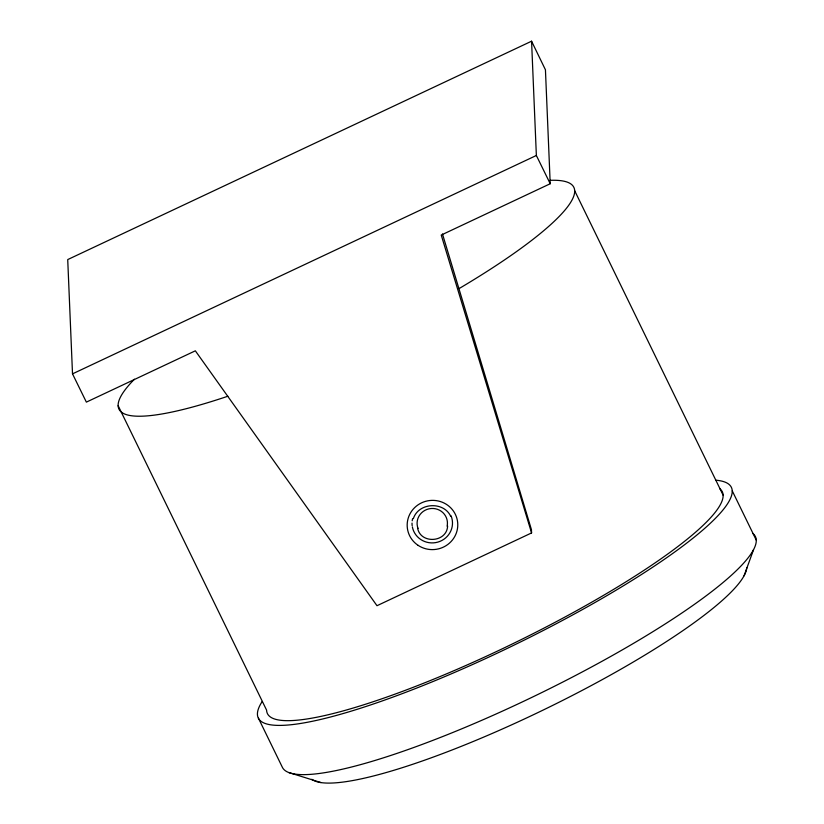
<?xml version="1.0" encoding="UTF-8"?>
<svg xmlns="http://www.w3.org/2000/svg" width="824" height="824" viewBox="0 0 824 824"><rect width="100%" height="100%" fill="white"/><g stroke="black" fill="none" stroke-linecap="round" stroke-linejoin="round"><path stroke-width="1.24" d="M447.607 526.052C446.866 542.748 420.137 544.304 417.552 527.782M744.082 575.749L753.548 549.721M413.329 518.667C418.613 502.259 443.971 501.28 450.738 516.391M531.573 532.932L441.231 235.056L550.216 183.742L545.437 69.793L531.573 41.2L67.722 259.581L72.512 373.859L86.365 402.122L195.34 350.818L376.99 605.712L531.573 532.932L531.439 529.667L442.467 233.965M72.512 373.859L536.362 155.478L531.573 41.2M288.884 772.551L320.979 782.573M550.216 183.742L536.362 155.478M732.268 490.898L756.278 540.153M574.689 190.766L723.142 495.203M118.151 405.707L266.595 710.144A253.03 44.774 -26 0 0 515.752 642.298A253.03 44.774 -26 0 0 719.692 488.653M258.406 718.147L282.416 767.401A263.155 46.566 -26 0 0 549.598 688.699A263.155 46.566 -26 0 0 752.868 533.478M746.75 567.643A242.915 42.982 -26 0 1 545.406 708.97A242.915 42.982 -26 0 1 311.781 779.277M716.097 480.217A263.155 46.566 -26 0 1 515.113 644.605A263.155 46.566 -26 0 1 262.207 701.471M550.267 180.322A253.03 44.774 -26 0 1 459.061 288.596M227.836 396.241A253.03 44.774 -26 0 1 134.425 379.215M451.058 515.803A20.239 19.683 -6.8 0 1 437.894 542.099A20.239 19.683 -6.8 0 1 412.371 526.948M412.165 525.681A20.239 19.683 -6.8 0 1 412.031 523.096M412.196 520.799A20.239 19.683 -6.8 0 1 412.587 518.76M418.046 528.493A15.182 14.76 -6.8 0 1 431.137 508.511A15.182 14.76 -6.8 0 1 447.113 526.196M418.139 545.375A25.317 24.617 -6.8 0 0 457.701 526.763A25.317 24.617 -6.8 0 0 421.579 502.836A25.317 24.617 -6.8 0 0 418.139 545.375"/></g></svg>
